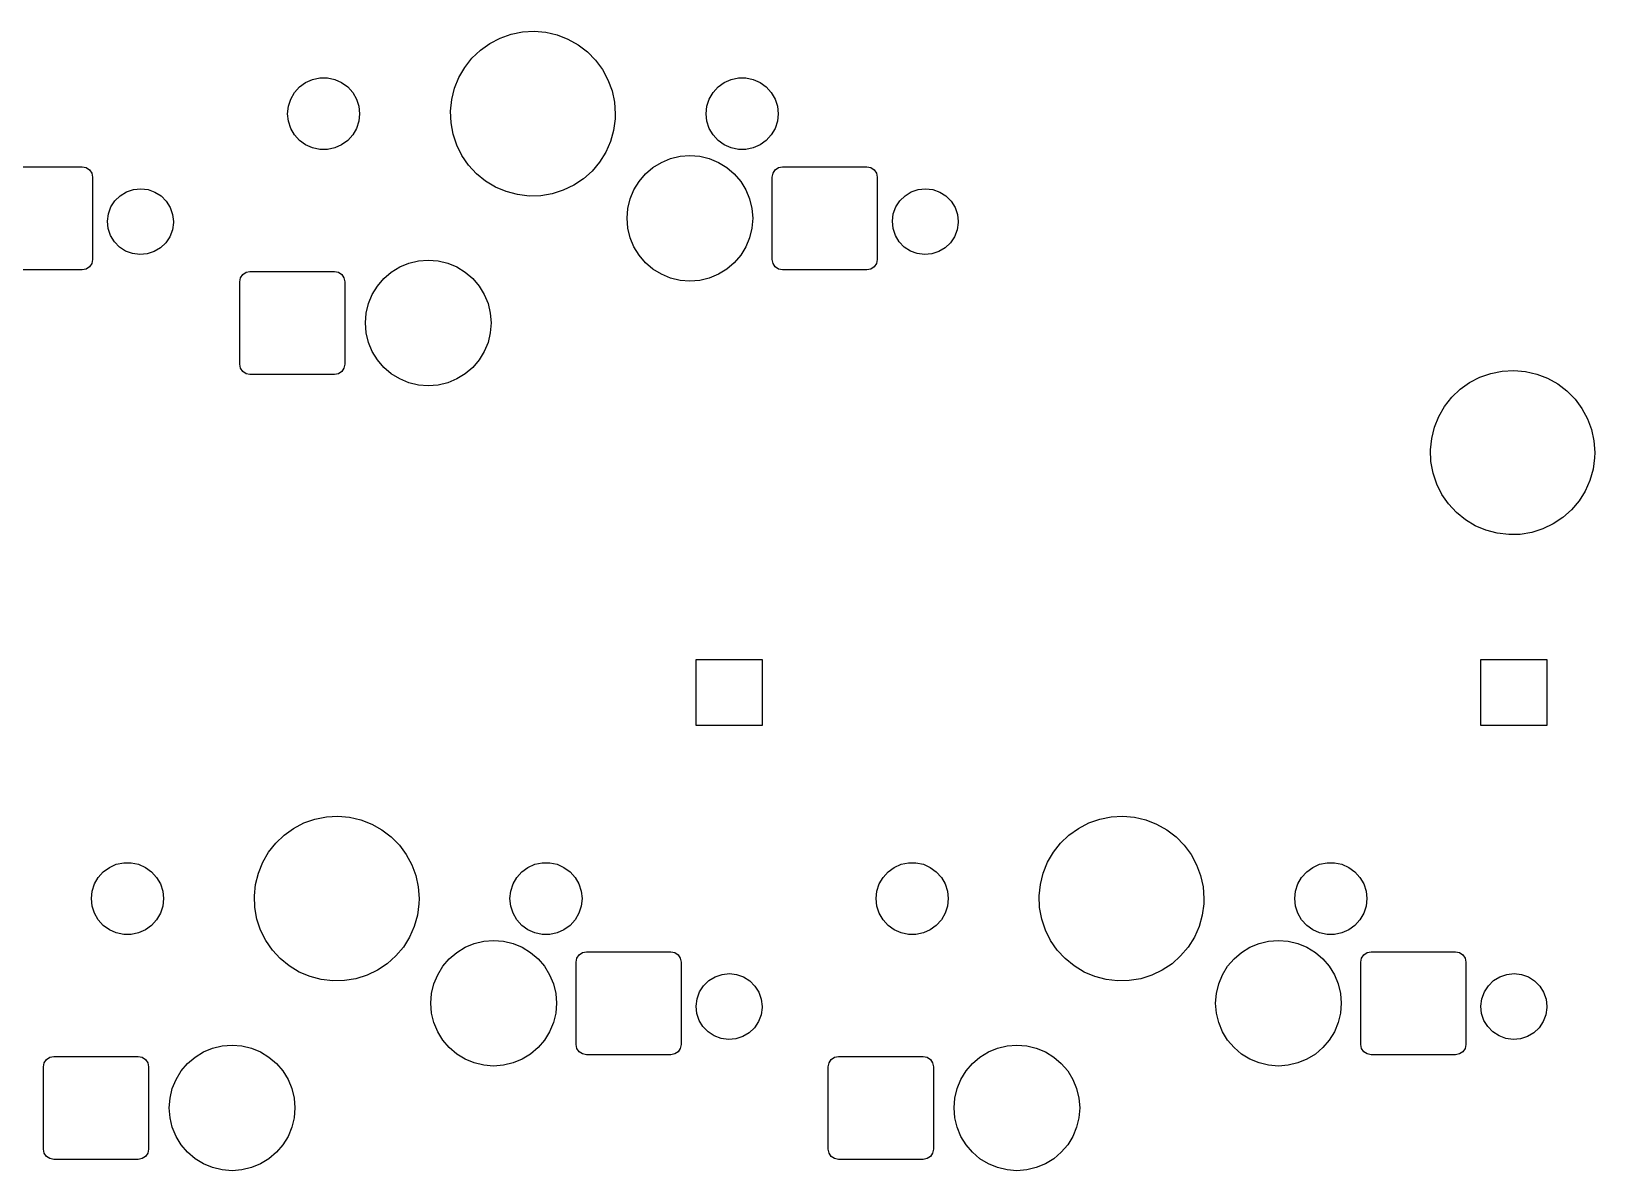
# Model space of a CAD drawing. Extents: x 64 to 386, y -179 to -50.
# Drawn here: x 303.22 to 341.17, y -143.6 to -115.95 of the extents above; entities that cross this region are included whole.
import ezdxf

# ---------------------------------------------------------------- set-up
doc = ezdxf.new("R2010")
doc.units = 0
doc.layers.add('BLACK', color=7, linetype='CONTINUOUS')

msp = doc.modelspace()

# ---------------------------------------------------------------- linework, layer by layer
at = {"layer": 'BLACK', "linetype": 'CONTINUOUS'}
for p, q in [((314.353, -116.245), (314.603, -116.114)), ((314.603, -116.114), (314.87, -116.021)), ((314.87, -116.021), (315.147, -115.966)), ((315.147, -115.966), (315.429, -115.95)), ((315.429, -115.95), (315.71, -115.975)), ((315.71, -115.975), (315.986, -116.038)), ((315.986, -116.038), (316.249, -116.14)), ((313.918, -116.604), (314.123, -116.409)), ((314.123, -116.409), (314.353, -116.245)), ((316.249, -116.14), (316.496, -116.278)), ((316.496, -116.278), (316.72, -116.45)), ((316.72, -116.45), (316.918, -116.651)), ((313.601, -117.07), (313.743, -116.826)), ((313.743, -116.826), (313.918, -116.604)), ((316.918, -116.651), (317.086, -116.878)), ((317.086, -116.878), (317.22, -117.127)), ((309.732, -117.3), (309.88, -117.192)), ((309.88, -117.192), (310.047, -117.118)), ((310.047, -117.118), (310.226, -117.08)), ((310.226, -117.08), (310.409, -117.08)), ((310.409, -117.08), (310.588, -117.118)), ((310.588, -117.118), (310.755, -117.192)), ((310.755, -117.192), (310.903, -117.3)), ((313.495, -117.332), (313.601, -117.07)), ((317.22, -117.127), (317.318, -117.392)), ((319.892, -117.3), (320.04, -117.192)), ((320.04, -117.192), (320.207, -117.118)), ((320.207, -117.118), (320.386, -117.08)), ((320.386, -117.08), (320.569, -117.08)), ((320.569, -117.08), (320.748, -117.118)), ((320.748, -117.118), (320.915, -117.192)), ((320.915, -117.192), (321.063, -117.3)), ((309.462, -117.768), (309.518, -117.594)), ((309.518, -117.594), (309.61, -117.436)), ((309.61, -117.436), (309.732, -117.3)), ((310.903, -117.3), (311.025, -117.436)), ((311.025, -117.436), (311.117, -117.594)), ((311.117, -117.594), (311.173, -117.768)), ((313.398, -117.887), (313.427, -117.606)), ((313.427, -117.606), (313.495, -117.332)), ((317.318, -117.392), (317.378, -117.668)), ((319.622, -117.768), (319.678, -117.594)), ((319.678, -117.594), (319.77, -117.436)), ((319.77, -117.436), (319.892, -117.3)), ((321.063, -117.3), (321.185, -117.436)), ((321.185, -117.436), (321.277, -117.594)), ((321.277, -117.594), (321.333, -117.768)), ((309.442, -117.95), (309.462, -117.768)), ((309.462, -118.132), (309.442, -117.95)), ((311.173, -117.768), (311.192, -117.95)), ((311.192, -117.95), (311.173, -118.132)), ((313.41, -118.169), (313.398, -117.887)), ((317.378, -117.668), (317.397, -117.95)), ((317.397, -117.95), (317.394, -118.076)), ((319.602, -117.95), (319.622, -117.768)), ((319.622, -118.132), (319.602, -117.95)), ((321.333, -117.768), (321.352, -117.95)), ((321.352, -117.95), (321.333, -118.132)), ((309.518, -118.306), (309.462, -118.132)), ((309.61, -118.464), (309.518, -118.306)), ((311.117, -118.306), (311.025, -118.464)), ((311.173, -118.132), (311.117, -118.306)), ((313.46, -118.447), (313.41, -118.169)), ((317.356, -118.356), (317.279, -118.627)), ((317.394, -118.076), (317.356, -118.356)), ((319.678, -118.306), (319.622, -118.132)), ((319.77, -118.464), (319.678, -118.306)), ((321.277, -118.306), (321.185, -118.464)), ((321.333, -118.132), (321.277, -118.306)), ((309.732, -118.6), (309.61, -118.464)), ((309.88, -118.708), (309.732, -118.6)), ((310.047, -118.782), (309.88, -118.708)), ((310.226, -118.82), (310.047, -118.782)), ((310.588, -118.782), (310.409, -118.82)), ((310.755, -118.708), (310.588, -118.782)), ((310.903, -118.6), (310.755, -118.708)), ((311.025, -118.464), (310.903, -118.6)), ((313.55, -118.715), (313.46, -118.447)), ((313.676, -118.968), (313.55, -118.715)), ((317.279, -118.627), (317.165, -118.886)), ((319.892, -118.6), (319.77, -118.464)), ((320.04, -118.708), (319.892, -118.6)), ((320.207, -118.782), (320.04, -118.708)), ((320.386, -118.82), (320.207, -118.782)), ((320.748, -118.782), (320.569, -118.82)), ((320.915, -118.708), (320.748, -118.782)), ((321.063, -118.6), (320.915, -118.708)), ((321.185, -118.464), (321.063, -118.6)), ((310.409, -118.82), (310.226, -118.82)), ((313.837, -119.2), (313.676, -118.968)), ((317.016, -119.126), (316.834, -119.342)), ((317.165, -118.886), (317.016, -119.126)), ((318.311, -119.256), (318.515, -119.131)), ((318.515, -119.131), (318.736, -119.04)), ((318.736, -119.04), (318.969, -118.984)), ((318.969, -118.984), (319.207, -118.965)), ((319.207, -118.965), (319.446, -118.984)), ((319.446, -118.984), (319.679, -119.04)), ((319.679, -119.04), (319.9, -119.131)), ((319.9, -119.131), (320.104, -119.256)), ((320.569, -118.82), (320.386, -118.82)), ((302.407, -119.24), (304.457, -119.24)), ((304.457, -119.24), (304.553, -119.259)), ((304.553, -119.259), (304.634, -119.313)), ((304.634, -119.313), (304.688, -119.394)), ((304.688, -119.394), (304.707, -119.49)), ((304.707, -119.49), (304.707, -121.49)), ((314.028, -119.408), (313.837, -119.2)), ((314.247, -119.586), (314.028, -119.408)), ((316.623, -119.53), (316.388, -119.687)), ((316.834, -119.342), (316.623, -119.53)), ((317.974, -119.594), (318.129, -119.412)), ((318.129, -119.412), (318.311, -119.256)), ((320.104, -119.256), (320.286, -119.412)), ((320.286, -119.412), (320.441, -119.594)), ((321.207, -119.49), (321.227, -119.394)), ((321.207, -121.49), (321.207, -119.49)), ((321.227, -119.394), (321.281, -119.313)), ((321.281, -119.313), (321.362, -119.259)), ((321.362, -119.259), (321.457, -119.24)), ((321.457, -119.24), (323.507, -119.24)), ((323.507, -119.24), (323.603, -119.259)), ((323.603, -119.259), (323.684, -119.313)), ((323.684, -119.313), (323.738, -119.394)), ((323.738, -119.394), (323.757, -119.49)), ((323.757, -119.49), (323.757, -121.49)), ((305.38, -119.94), (305.532, -119.846)), ((305.532, -119.846), (305.701, -119.789)), ((305.701, -119.789), (305.878, -119.77)), ((305.878, -119.77), (306.055, -119.791)), ((306.055, -119.791), (306.223, -119.851)), ((306.223, -119.851), (306.374, -119.947)), ((314.49, -119.732), (314.247, -119.586)), ((314.75, -119.842), (314.49, -119.732)), ((315.023, -119.915), (314.75, -119.842)), ((315.303, -119.948), (315.023, -119.915)), ((315.864, -119.895), (315.586, -119.941)), ((316.134, -119.81), (315.864, -119.895)), ((316.388, -119.687), (316.134, -119.81)), ((317.757, -120.019), (317.849, -119.798)), ((317.849, -119.798), (317.974, -119.594)), ((320.441, -119.594), (320.566, -119.798)), ((320.566, -119.798), (320.658, -120.019)), ((324.43, -119.94), (324.582, -119.846)), ((324.582, -119.846), (324.751, -119.789)), ((324.751, -119.789), (324.928, -119.77)), ((324.928, -119.77), (325.105, -119.791)), ((325.105, -119.791), (325.273, -119.851)), ((325.273, -119.851), (325.424, -119.947)), ((305.095, -120.382), (305.156, -120.214)), ((305.156, -120.214), (305.253, -120.064)), ((305.253, -120.064), (305.38, -119.94)), ((306.374, -119.947), (306.499, -120.073)), ((306.499, -120.073), (306.594, -120.224)), ((306.594, -120.224), (306.653, -120.393)), ((315.586, -119.941), (315.303, -119.948)), ((317.683, -120.49), (317.701, -120.251)), ((317.701, -120.251), (317.757, -120.019)), ((320.658, -120.019), (320.714, -120.251)), ((320.714, -120.251), (320.732, -120.49)), ((324.145, -120.382), (324.206, -120.214)), ((324.206, -120.214), (324.303, -120.064)), ((324.303, -120.064), (324.43, -119.94)), ((325.424, -119.947), (325.549, -120.073)), ((325.549, -120.073), (325.644, -120.224)), ((325.644, -120.224), (325.703, -120.393)), ((305.073, -120.559), (305.095, -120.382)), ((305.09, -120.736), (305.073, -120.559)), ((306.672, -120.592), (306.647, -120.769)), ((306.653, -120.393), (306.673, -120.57)), ((306.673, -120.57), (306.672, -120.592)), ((317.701, -120.729), (317.683, -120.49)), ((320.732, -120.49), (320.714, -120.729)), ((324.123, -120.559), (324.145, -120.382)), ((324.14, -120.736), (324.123, -120.559)), ((325.722, -120.592), (325.697, -120.769)), ((325.703, -120.393), (325.722, -120.57)), ((325.722, -120.57), (325.722, -120.592)), ((305.146, -120.906), (305.09, -120.736)), ((305.239, -121.058), (305.146, -120.906)), ((305.363, -121.186), (305.239, -121.058)), ((306.584, -120.936), (306.485, -121.084)), ((306.647, -120.769), (306.584, -120.936)), ((317.757, -120.961), (317.701, -120.729)), ((317.849, -121.182), (317.757, -120.961)), ((320.658, -120.961), (320.566, -121.182)), ((320.714, -120.729), (320.658, -120.961)), ((324.196, -120.906), (324.14, -120.736)), ((324.289, -121.058), (324.196, -120.906)), ((324.413, -121.186), (324.289, -121.058)), ((325.634, -120.936), (325.535, -121.084)), ((325.697, -120.769), (325.634, -120.936)), ((305.512, -121.284), (305.363, -121.186)), ((305.679, -121.346), (305.512, -121.284)), ((305.856, -121.37), (305.679, -121.346)), ((306.033, -121.354), (305.856, -121.37)), ((306.203, -121.299), (306.033, -121.354)), ((306.356, -121.207), (306.203, -121.299)), ((306.485, -121.084), (306.356, -121.207)), ((317.974, -121.386), (317.849, -121.182)), ((318.129, -121.568), (317.974, -121.386)), ((320.441, -121.386), (320.286, -121.568)), ((320.566, -121.182), (320.441, -121.386)), ((324.562, -121.284), (324.413, -121.186)), ((324.729, -121.346), (324.562, -121.284)), ((324.906, -121.37), (324.729, -121.346)), ((325.083, -121.354), (324.906, -121.37)), ((325.253, -121.299), (325.083, -121.354)), ((325.406, -121.207), (325.253, -121.299)), ((325.535, -121.084), (325.406, -121.207)), ((304.457, -121.74), (302.407, -121.74)), ((304.553, -121.721), (304.457, -121.74)), ((304.634, -121.667), (304.553, -121.721)), ((304.688, -121.586), (304.634, -121.667)), ((304.707, -121.49), (304.688, -121.586)), ((308.354, -121.853), (308.435, -121.799)), ((308.435, -121.799), (308.53, -121.78)), ((308.53, -121.78), (310.58, -121.78)), ((310.58, -121.78), (310.676, -121.799)), ((310.676, -121.799), (310.757, -121.853)), ((311.779, -121.952), (311.961, -121.796)), ((311.961, -121.796), (312.165, -121.671)), ((312.165, -121.671), (312.386, -121.58)), ((312.386, -121.58), (312.619, -121.524)), ((312.619, -121.524), (312.857, -121.505)), ((312.857, -121.505), (313.096, -121.524)), ((313.096, -121.524), (313.329, -121.58)), ((313.329, -121.58), (313.55, -121.671)), ((313.55, -121.671), (313.754, -121.796)), ((313.754, -121.796), (313.936, -121.952)), ((318.311, -121.724), (318.129, -121.568)), ((318.515, -121.849), (318.311, -121.724)), ((320.104, -121.724), (319.9, -121.849)), ((320.286, -121.568), (320.104, -121.724)), ((321.227, -121.586), (321.207, -121.49)), ((321.281, -121.667), (321.227, -121.586)), ((321.362, -121.721), (321.281, -121.667)), ((321.457, -121.74), (321.362, -121.721)), ((323.507, -121.74), (321.457, -121.74)), ((323.603, -121.721), (323.507, -121.74)), ((323.684, -121.667), (323.603, -121.721)), ((323.738, -121.586), (323.684, -121.667)), ((323.757, -121.49), (323.738, -121.586)), ((308.28, -122.03), (308.3, -121.934)), ((308.28, -124.03), (308.28, -122.03)), ((308.3, -121.934), (308.354, -121.853)), ((310.757, -121.853), (310.811, -121.934)), ((310.811, -121.934), (310.83, -122.03)), ((310.83, -122.03), (310.83, -124.03)), ((311.499, -122.338), (311.624, -122.134)), ((311.624, -122.134), (311.779, -121.952)), ((313.936, -121.952), (314.091, -122.134)), ((314.091, -122.134), (314.216, -122.338)), ((318.736, -121.94), (318.515, -121.849)), ((318.969, -121.996), (318.736, -121.94)), ((319.207, -122.015), (318.969, -121.996)), ((319.446, -121.996), (319.207, -122.015)), ((319.679, -121.94), (319.446, -121.996)), ((319.9, -121.849), (319.679, -121.94)), ((311.351, -122.791), (311.407, -122.559)), ((311.407, -122.559), (311.499, -122.338)), ((314.216, -122.338), (314.308, -122.559)), ((314.308, -122.559), (314.364, -122.791)), ((311.332, -123.03), (311.351, -122.791)), ((314.364, -122.791), (314.382, -123.03)), ((311.351, -123.269), (311.332, -123.03)), ((311.407, -123.501), (311.351, -123.269)), ((314.364, -123.269), (314.308, -123.501)), ((314.382, -123.03), (314.364, -123.269)), ((311.499, -123.722), (311.407, -123.501)), ((314.308, -123.501), (314.216, -123.722)), ((308.3, -124.126), (308.28, -124.03)), ((310.83, -124.03), (310.811, -124.126)), ((311.624, -123.926), (311.499, -123.722)), ((311.779, -124.108), (311.624, -123.926)), ((314.091, -123.926), (313.936, -124.108)), ((314.216, -123.722), (314.091, -123.926)), ((308.354, -124.207), (308.3, -124.126)), ((308.435, -124.261), (308.354, -124.207)), ((308.53, -124.28), (308.435, -124.261)), ((310.58, -124.28), (308.53, -124.28)), ((310.676, -124.261), (310.58, -124.28)), ((310.757, -124.207), (310.676, -124.261)), ((310.811, -124.126), (310.757, -124.207)), ((311.961, -124.264), (311.779, -124.108)), ((312.165, -124.389), (311.961, -124.264)), ((312.386, -124.48), (312.165, -124.389)), ((313.55, -124.389), (313.329, -124.48)), ((313.754, -124.264), (313.55, -124.389)), ((313.936, -124.108), (313.754, -124.264)), ((337.907, -124.639), (338.136, -124.475)), ((338.136, -124.475), (338.386, -124.345)), ((338.386, -124.345), (338.652, -124.252)), ((338.652, -124.252), (338.928, -124.197)), ((338.928, -124.197), (339.21, -124.181)), ((339.21, -124.181), (339.49, -124.206)), ((339.49, -124.206), (339.765, -124.269)), ((339.765, -124.269), (340.027, -124.371)), ((340.027, -124.371), (340.273, -124.508)), ((312.619, -124.536), (312.386, -124.48)), ((312.857, -124.555), (312.619, -124.536)), ((313.096, -124.536), (312.857, -124.555)), ((313.329, -124.48), (313.096, -124.536)), ((337.529, -125.054), (337.703, -124.833)), ((337.703, -124.833), (337.907, -124.639)), ((340.273, -124.508), (340.497, -124.679)), ((340.497, -124.679), (340.694, -124.88)), ((337.388, -125.298), (337.529, -125.054)), ((340.694, -124.88), (340.862, -125.107)), ((340.862, -125.107), (340.995, -125.354)), ((337.214, -125.832), (337.282, -125.559)), ((337.282, -125.559), (337.388, -125.298)), ((340.995, -125.354), (341.093, -125.619)), ((337.185, -126.112), (337.214, -125.832)), ((341.093, -125.619), (341.152, -125.894)), ((341.152, -125.894), (341.172, -126.175)), ((337.196, -126.394), (337.185, -126.112)), ((341.168, -126.3), (341.131, -126.579)), ((341.172, -126.175), (341.168, -126.3)), ((337.247, -126.671), (337.196, -126.394)), ((337.336, -126.938), (337.247, -126.671)), ((341.131, -126.579), (341.054, -126.85)), ((337.462, -127.19), (337.336, -126.938)), ((340.94, -127.108), (340.791, -127.347)), ((341.054, -126.85), (340.94, -127.108)), ((337.622, -127.422), (337.462, -127.19)), ((337.813, -127.628), (337.622, -127.422)), ((340.791, -127.347), (340.61, -127.563)), ((338.032, -127.806), (337.813, -127.628)), ((338.273, -127.952), (338.032, -127.806)), ((340.4, -127.75), (340.166, -127.907)), ((340.61, -127.563), (340.4, -127.75)), ((338.532, -128.061), (338.273, -127.952)), ((338.805, -128.134), (338.532, -128.061)), ((339.084, -128.167), (338.805, -128.134)), ((339.366, -128.16), (339.084, -128.167)), ((339.644, -128.114), (339.366, -128.16)), ((339.912, -128.029), (339.644, -128.114)), ((340.166, -127.907), (339.912, -128.029)), ((319.36, -132.8), (319.36, -131.2)), ((319.36, -131.2), (320.96, -131.2)), ((320.96, -131.2), (320.96, -132.8)), ((338.41, -132.8), (338.41, -131.2)), ((338.41, -131.2), (340.01, -131.2)), ((340.01, -131.2), (340.01, -132.8)), ((320.96, -132.8), (319.36, -132.8)), ((340.01, -132.8), (338.41, -132.8)), ((309.841, -135.164), (310.107, -135.071)), ((310.107, -135.071), (310.384, -135.016)), ((310.384, -135.016), (310.666, -135)), ((310.666, -135), (310.948, -135.025)), ((310.948, -135.025), (311.223, -135.088)), ((311.223, -135.088), (311.487, -135.19)), ((328.891, -135.164), (329.157, -135.071)), ((329.157, -135.071), (329.434, -135.016)), ((329.434, -135.016), (329.716, -135)), ((329.716, -135), (329.998, -135.025)), ((329.998, -135.025), (330.273, -135.088)), ((330.273, -135.088), (330.537, -135.19)), ((309.156, -135.654), (309.36, -135.459)), ((309.36, -135.459), (309.59, -135.295)), ((309.59, -135.295), (309.841, -135.164)), ((311.487, -135.19), (311.733, -135.328)), ((311.733, -135.328), (311.958, -135.5)), ((328.206, -135.654), (328.41, -135.459)), ((328.41, -135.459), (328.64, -135.295)), ((328.64, -135.295), (328.891, -135.164)), ((330.537, -135.19), (330.783, -135.328)), ((330.783, -135.328), (331.008, -135.5)), ((308.981, -135.876), (309.156, -135.654)), ((311.958, -135.5), (312.156, -135.701)), ((312.156, -135.701), (312.324, -135.928)), ((328.031, -135.876), (328.206, -135.654)), ((331.008, -135.5), (331.206, -135.701)), ((331.206, -135.701), (331.374, -135.928)), ((304.97, -136.35), (305.118, -136.242)), ((305.118, -136.242), (305.285, -136.168)), ((305.285, -136.168), (305.464, -136.13)), ((305.464, -136.13), (305.646, -136.13)), ((305.646, -136.13), (305.825, -136.168)), ((305.825, -136.168), (305.993, -136.242)), ((305.993, -136.242), (306.14, -136.35)), ((308.733, -136.382), (308.839, -136.12)), ((308.839, -136.12), (308.981, -135.876)), ((312.324, -135.928), (312.458, -136.177)), ((312.458, -136.177), (312.556, -136.442)), ((315.13, -136.35), (315.277, -136.242)), ((315.277, -136.242), (315.445, -136.168)), ((315.445, -136.168), (315.624, -136.13)), ((315.624, -136.13), (315.806, -136.13)), ((315.806, -136.13), (315.985, -136.168)), ((315.985, -136.168), (316.152, -136.242)), ((316.152, -136.242), (316.3, -136.35)), ((324.02, -136.35), (324.167, -136.242)), ((324.167, -136.242), (324.335, -136.168)), ((324.335, -136.168), (324.514, -136.13)), ((324.514, -136.13), (324.696, -136.13)), ((324.696, -136.13), (324.875, -136.168)), ((324.875, -136.168), (325.042, -136.242)), ((325.042, -136.242), (325.19, -136.35)), ((327.783, -136.382), (327.889, -136.12)), ((327.889, -136.12), (328.031, -135.876)), ((331.374, -135.928), (331.508, -136.177)), ((331.508, -136.177), (331.606, -136.442)), ((334.18, -136.35), (334.327, -136.242)), ((334.327, -136.242), (334.495, -136.168)), ((334.495, -136.168), (334.674, -136.13)), ((334.674, -136.13), (334.856, -136.13)), ((334.856, -136.13), (335.035, -136.168)), ((335.035, -136.168), (335.202, -136.242)), ((335.202, -136.242), (335.35, -136.35)), ((304.756, -136.644), (304.847, -136.486)), ((304.847, -136.486), (304.97, -136.35)), ((306.14, -136.35), (306.263, -136.486)), ((306.263, -136.486), (306.354, -136.644)), ((308.665, -136.656), (308.733, -136.382)), ((312.556, -136.442), (312.615, -136.718)), ((314.916, -136.644), (315.007, -136.486)), ((315.007, -136.486), (315.13, -136.35)), ((316.3, -136.35), (316.423, -136.486)), ((316.423, -136.486), (316.514, -136.644)), ((323.806, -136.644), (323.897, -136.486)), ((323.897, -136.486), (324.02, -136.35)), ((325.19, -136.35), (325.313, -136.486)), ((325.313, -136.486), (325.404, -136.644)), ((327.715, -136.656), (327.783, -136.382)), ((331.606, -136.442), (331.665, -136.718)), ((333.966, -136.644), (334.057, -136.486)), ((334.057, -136.486), (334.18, -136.35)), ((335.35, -136.35), (335.473, -136.486)), ((335.473, -136.486), (335.564, -136.644)), ((304.68, -137), (304.699, -136.818)), ((304.699, -137.182), (304.68, -137)), ((304.699, -136.818), (304.756, -136.644)), ((306.354, -136.644), (306.411, -136.818)), ((306.411, -136.818), (306.43, -137)), ((306.43, -137), (306.411, -137.182)), ((308.636, -136.937), (308.665, -136.656)), ((308.647, -137.219), (308.636, -136.937)), ((312.615, -136.718), (312.635, -137)), ((312.635, -137), (312.631, -137.126)), ((314.84, -137), (314.859, -136.818)), ((314.859, -137.182), (314.84, -137)), ((314.859, -136.818), (314.916, -136.644)), ((316.514, -136.644), (316.571, -136.818)), ((316.571, -136.818), (316.59, -137)), ((316.59, -137), (316.571, -137.182)), ((323.73, -137), (323.749, -136.818)), ((323.749, -137.182), (323.73, -137)), ((323.749, -136.818), (323.806, -136.644)), ((325.404, -136.644), (325.461, -136.818)), ((325.461, -136.818), (325.48, -137)), ((325.48, -137), (325.461, -137.182)), ((327.686, -136.937), (327.715, -136.656)), ((327.697, -137.219), (327.686, -136.937)), ((331.665, -136.718), (331.685, -137)), ((331.685, -137), (331.681, -137.126)), ((333.89, -137), (333.909, -136.818)), ((333.909, -137.182), (333.89, -137)), ((333.909, -136.818), (333.966, -136.644)), ((335.564, -136.644), (335.621, -136.818)), ((335.621, -136.818), (335.64, -137)), ((335.64, -137), (335.621, -137.182)), ((304.756, -137.356), (304.699, -137.182)), ((304.847, -137.514), (304.756, -137.356)), ((306.354, -137.356), (306.263, -137.514)), ((306.411, -137.182), (306.354, -137.356)), ((308.698, -137.497), (308.647, -137.219)), ((312.631, -137.126), (312.593, -137.406)), ((314.916, -137.356), (314.859, -137.182)), ((315.007, -137.514), (314.916, -137.356)), ((316.514, -137.356), (316.423, -137.514)), ((316.571, -137.182), (316.514, -137.356)), ((323.806, -137.356), (323.749, -137.182)), ((323.897, -137.514), (323.806, -137.356)), ((325.404, -137.356), (325.313, -137.514)), ((325.461, -137.182), (325.404, -137.356)), ((327.748, -137.497), (327.697, -137.219)), ((331.681, -137.126), (331.643, -137.406)), ((333.966, -137.356), (333.909, -137.182)), ((334.057, -137.514), (333.966, -137.356)), ((335.564, -137.356), (335.473, -137.514)), ((335.621, -137.182), (335.564, -137.356)), ((304.97, -137.65), (304.847, -137.514)), ((305.118, -137.758), (304.97, -137.65)), ((305.285, -137.832), (305.118, -137.758)), ((305.993, -137.758), (305.825, -137.832)), ((306.14, -137.65), (305.993, -137.758)), ((306.263, -137.514), (306.14, -137.65)), ((308.787, -137.765), (308.698, -137.497)), ((312.517, -137.677), (312.403, -137.936)), ((312.593, -137.406), (312.517, -137.677)), ((315.13, -137.65), (315.007, -137.514)), ((315.277, -137.758), (315.13, -137.65)), ((315.445, -137.832), (315.277, -137.758)), ((316.152, -137.758), (315.985, -137.832)), ((316.3, -137.65), (316.152, -137.758)), ((316.423, -137.514), (316.3, -137.65)), ((324.02, -137.65), (323.897, -137.514)), ((324.167, -137.758), (324.02, -137.65)), ((324.335, -137.832), (324.167, -137.758)), ((325.042, -137.758), (324.875, -137.832)), ((325.19, -137.65), (325.042, -137.758)), ((325.313, -137.514), (325.19, -137.65)), ((327.837, -137.765), (327.748, -137.497)), ((331.567, -137.677), (331.453, -137.936)), ((331.643, -137.406), (331.567, -137.677)), ((334.18, -137.65), (334.057, -137.514)), ((334.327, -137.758), (334.18, -137.65)), ((334.495, -137.832), (334.327, -137.758)), ((335.202, -137.758), (335.035, -137.832)), ((335.35, -137.65), (335.202, -137.758)), ((335.473, -137.514), (335.35, -137.65)), ((305.464, -137.87), (305.285, -137.832)), ((305.646, -137.87), (305.464, -137.87)), ((305.825, -137.832), (305.646, -137.87)), ((308.914, -138.018), (308.787, -137.765)), ((309.074, -138.25), (308.914, -138.018)), ((312.403, -137.936), (312.253, -138.176)), ((313.753, -138.181), (313.974, -138.09)), ((313.974, -138.09), (314.206, -138.034)), ((314.206, -138.034), (314.445, -138.015)), ((314.445, -138.015), (314.684, -138.034)), ((314.684, -138.034), (314.916, -138.09)), ((314.916, -138.09), (315.137, -138.181)), ((315.624, -137.87), (315.445, -137.832)), ((315.806, -137.87), (315.624, -137.87)), ((315.985, -137.832), (315.806, -137.87)), ((324.514, -137.87), (324.335, -137.832)), ((324.696, -137.87), (324.514, -137.87)), ((324.875, -137.832), (324.696, -137.87)), ((327.964, -138.018), (327.837, -137.765)), ((328.124, -138.25), (327.964, -138.018)), ((331.453, -137.936), (331.303, -138.176)), ((332.803, -138.181), (333.024, -138.09)), ((333.024, -138.09), (333.256, -138.034)), ((333.256, -138.034), (333.495, -138.015)), ((333.495, -138.015), (333.734, -138.034)), ((333.734, -138.034), (333.966, -138.09)), ((333.966, -138.09), (334.187, -138.181)), ((334.674, -137.87), (334.495, -137.832)), ((334.856, -137.87), (334.674, -137.87)), ((335.035, -137.832), (334.856, -137.87)), ((309.266, -138.458), (309.074, -138.25)), ((309.485, -138.636), (309.266, -138.458)), ((312.071, -138.392), (311.861, -138.58)), ((312.253, -138.176), (312.071, -138.392)), ((313.211, -138.644), (313.367, -138.462)), ((313.367, -138.462), (313.549, -138.306)), ((313.549, -138.306), (313.753, -138.181)), ((315.137, -138.181), (315.341, -138.306)), ((315.341, -138.306), (315.523, -138.462)), ((315.523, -138.462), (315.679, -138.644)), ((316.445, -138.54), (316.464, -138.444)), ((316.464, -138.444), (316.518, -138.363)), ((316.518, -138.363), (316.599, -138.309)), ((316.599, -138.309), (316.695, -138.29)), ((316.695, -138.29), (318.745, -138.29)), ((318.745, -138.29), (318.841, -138.309)), ((318.841, -138.309), (318.922, -138.363)), ((318.922, -138.363), (318.976, -138.444)), ((318.976, -138.444), (318.995, -138.54)), ((328.316, -138.458), (328.124, -138.25)), ((328.535, -138.636), (328.316, -138.458)), ((331.121, -138.392), (330.911, -138.58)), ((331.303, -138.176), (331.121, -138.392)), ((332.261, -138.644), (332.417, -138.462)), ((332.417, -138.462), (332.599, -138.306)), ((332.599, -138.306), (332.803, -138.181)), ((334.187, -138.181), (334.391, -138.306)), ((334.391, -138.306), (334.573, -138.462)), ((334.573, -138.462), (334.729, -138.644)), ((335.495, -138.54), (335.514, -138.444)), ((335.514, -138.444), (335.568, -138.363)), ((335.568, -138.363), (335.649, -138.309)), ((335.649, -138.309), (335.745, -138.29)), ((335.745, -138.29), (337.795, -138.29)), ((337.795, -138.29), (337.891, -138.309)), ((337.891, -138.309), (337.972, -138.363)), ((337.972, -138.363), (338.026, -138.444)), ((338.026, -138.444), (338.045, -138.54)), ((309.727, -138.782), (309.485, -138.636)), ((309.987, -138.892), (309.727, -138.782)), ((310.26, -138.965), (309.987, -138.892)), ((311.371, -138.86), (311.102, -138.945)), ((311.626, -138.737), (311.371, -138.86)), ((311.861, -138.58), (311.626, -138.737)), ((312.995, -139.069), (313.086, -138.848)), ((313.086, -138.848), (313.211, -138.644)), ((315.679, -138.644), (315.804, -138.848)), ((315.804, -138.848), (315.895, -139.069)), ((316.445, -140.54), (316.445, -138.54)), ((318.995, -138.54), (318.995, -140.54)), ((319.667, -138.99), (319.819, -138.896)), ((319.819, -138.896), (319.988, -138.839)), ((319.988, -138.839), (320.166, -138.82)), ((320.166, -138.82), (320.343, -138.841)), ((320.343, -138.841), (320.511, -138.901)), ((328.777, -138.782), (328.535, -138.636)), ((329.037, -138.892), (328.777, -138.782)), ((329.31, -138.965), (329.037, -138.892)), ((330.421, -138.86), (330.152, -138.945)), ((330.676, -138.737), (330.421, -138.86)), ((330.911, -138.58), (330.676, -138.737)), ((332.045, -139.069), (332.136, -138.848)), ((332.136, -138.848), (332.261, -138.644)), ((334.729, -138.644), (334.854, -138.848)), ((334.854, -138.848), (334.945, -139.069)), ((335.495, -140.54), (335.495, -138.54)), ((338.045, -138.54), (338.045, -140.54)), ((338.717, -138.99), (338.869, -138.896)), ((338.869, -138.896), (339.038, -138.839)), ((339.038, -138.839), (339.216, -138.82)), ((339.216, -138.82), (339.393, -138.841)), ((339.393, -138.841), (339.561, -138.901)), ((310.541, -138.998), (310.26, -138.965)), ((310.823, -138.991), (310.541, -138.998)), ((311.102, -138.945), (310.823, -138.991)), ((312.939, -139.301), (312.995, -139.069)), ((315.895, -139.069), (315.951, -139.301)), ((319.382, -139.432), (319.443, -139.264)), ((319.443, -139.264), (319.54, -139.114)), ((319.54, -139.114), (319.667, -138.99)), ((320.511, -138.901), (320.661, -138.997)), ((320.661, -138.997), (320.787, -139.123)), ((320.787, -139.123), (320.881, -139.274)), ((320.881, -139.274), (320.94, -139.443)), ((329.591, -138.998), (329.31, -138.965)), ((329.873, -138.991), (329.591, -138.998)), ((330.152, -138.945), (329.873, -138.991)), ((331.989, -139.301), (332.045, -139.069)), ((334.945, -139.069), (335.001, -139.301)), ((338.432, -139.432), (338.493, -139.264)), ((338.493, -139.264), (338.59, -139.114)), ((338.59, -139.114), (338.717, -138.99)), ((339.561, -138.901), (339.711, -138.997)), ((339.711, -138.997), (339.837, -139.123)), ((339.837, -139.123), (339.931, -139.274)), ((339.931, -139.274), (339.99, -139.443)), ((312.92, -139.54), (312.939, -139.301)), ((312.939, -139.779), (312.92, -139.54)), ((315.951, -139.301), (315.97, -139.54)), ((315.97, -139.54), (315.951, -139.779)), ((319.36, -139.609), (319.382, -139.432)), ((319.377, -139.786), (319.36, -139.609)), ((320.96, -139.642), (320.935, -139.819)), ((320.94, -139.443), (320.96, -139.62)), ((320.96, -139.62), (320.96, -139.642)), ((331.97, -139.54), (331.989, -139.301)), ((331.989, -139.779), (331.97, -139.54)), ((335.001, -139.301), (335.02, -139.54)), ((335.02, -139.54), (335.001, -139.779)), ((338.41, -139.609), (338.432, -139.432)), ((338.427, -139.786), (338.41, -139.609)), ((340.01, -139.642), (339.985, -139.819)), ((339.99, -139.443), (340.01, -139.62)), ((340.01, -139.62), (340.01, -139.642)), ((312.995, -140.011), (312.939, -139.779)), ((313.086, -140.232), (312.995, -140.011)), ((315.895, -140.011), (315.804, -140.232)), ((315.951, -139.779), (315.895, -140.011)), ((319.434, -139.956), (319.377, -139.786)), ((319.526, -140.108), (319.434, -139.956)), ((320.872, -139.986), (320.773, -140.134)), ((320.935, -139.819), (320.872, -139.986)), ((332.045, -140.011), (331.989, -139.779)), ((332.136, -140.232), (332.045, -140.011)), ((334.945, -140.011), (334.854, -140.232)), ((335.001, -139.779), (334.945, -140.011)), ((338.484, -139.956), (338.427, -139.786)), ((338.576, -140.108), (338.484, -139.956)), ((339.922, -139.986), (339.823, -140.134)), ((339.985, -139.819), (339.922, -139.986)), ((313.211, -140.436), (313.086, -140.232)), ((315.804, -140.232), (315.679, -140.436)), ((319.65, -140.236), (319.526, -140.108)), ((319.799, -140.334), (319.65, -140.236)), ((319.966, -140.396), (319.799, -140.334)), ((320.143, -140.42), (319.966, -140.396)), ((320.321, -140.404), (320.143, -140.42)), ((320.49, -140.349), (320.321, -140.404)), ((320.644, -140.257), (320.49, -140.349)), ((320.773, -140.134), (320.644, -140.257)), ((332.261, -140.436), (332.136, -140.232)), ((334.854, -140.232), (334.729, -140.436)), ((338.7, -140.236), (338.576, -140.108)), ((338.849, -140.334), (338.7, -140.236)), ((339.016, -140.396), (338.849, -140.334)), ((339.193, -140.42), (339.016, -140.396)), ((339.371, -140.404), (339.193, -140.42)), ((339.54, -140.349), (339.371, -140.404)), ((339.694, -140.257), (339.54, -140.349)), ((339.823, -140.134), (339.694, -140.257)), ((307.199, -140.846), (307.403, -140.721)), ((307.403, -140.721), (307.624, -140.63)), ((307.624, -140.63), (307.856, -140.574)), ((307.856, -140.574), (308.095, -140.555)), ((308.095, -140.555), (308.334, -140.574)), ((308.334, -140.574), (308.566, -140.63)), ((308.566, -140.63), (308.787, -140.721)), ((308.787, -140.721), (308.991, -140.846)), ((313.367, -140.618), (313.211, -140.436)), ((313.549, -140.774), (313.367, -140.618)), ((313.753, -140.899), (313.549, -140.774)), ((315.341, -140.774), (315.137, -140.899)), ((315.523, -140.618), (315.341, -140.774)), ((315.679, -140.436), (315.523, -140.618)), ((316.464, -140.636), (316.445, -140.54)), ((316.518, -140.717), (316.464, -140.636)), ((316.599, -140.771), (316.518, -140.717)), ((316.695, -140.79), (316.599, -140.771)), ((318.745, -140.79), (316.695, -140.79)), ((318.841, -140.771), (318.745, -140.79)), ((318.922, -140.717), (318.841, -140.771)), ((318.976, -140.636), (318.922, -140.717)), ((318.995, -140.54), (318.976, -140.636)), ((326.249, -140.846), (326.453, -140.721)), ((326.453, -140.721), (326.674, -140.63)), ((326.674, -140.63), (326.906, -140.574)), ((326.906, -140.574), (327.145, -140.555)), ((327.145, -140.555), (327.384, -140.574)), ((327.384, -140.574), (327.616, -140.63)), ((327.616, -140.63), (327.837, -140.721)), ((327.837, -140.721), (328.041, -140.846)), ((332.417, -140.618), (332.261, -140.436)), ((332.599, -140.774), (332.417, -140.618)), ((332.803, -140.899), (332.599, -140.774)), ((334.391, -140.774), (334.187, -140.899)), ((334.573, -140.618), (334.391, -140.774)), ((334.729, -140.436), (334.573, -140.618)), ((335.514, -140.636), (335.495, -140.54)), ((335.568, -140.717), (335.514, -140.636)), ((335.649, -140.771), (335.568, -140.717)), ((335.745, -140.79), (335.649, -140.771)), ((337.795, -140.79), (335.745, -140.79)), ((337.891, -140.771), (337.795, -140.79)), ((337.972, -140.717), (337.891, -140.771)), ((338.026, -140.636), (337.972, -140.717)), ((338.045, -140.54), (338.026, -140.636)), ((303.518, -141.08), (303.537, -140.984)), ((303.518, -143.08), (303.518, -141.08)), ((303.537, -140.984), (303.591, -140.903)), ((303.591, -140.903), (303.672, -140.849)), ((303.672, -140.849), (303.768, -140.83)), ((303.768, -140.83), (305.818, -140.83)), ((305.818, -140.83), (305.914, -140.849)), ((305.914, -140.849), (305.995, -140.903)), ((305.995, -140.903), (306.049, -140.984)), ((306.049, -140.984), (306.068, -141.08)), ((306.068, -141.08), (306.068, -143.08)), ((306.861, -141.184), (307.017, -141.002)), ((307.017, -141.002), (307.199, -140.846)), ((308.991, -140.846), (309.173, -141.002)), ((309.173, -141.002), (309.329, -141.184)), ((313.974, -140.99), (313.753, -140.899)), ((314.206, -141.046), (313.974, -140.99)), ((314.445, -141.065), (314.206, -141.046)), ((314.684, -141.046), (314.445, -141.065)), ((314.916, -140.99), (314.684, -141.046)), ((315.137, -140.899), (314.916, -140.99)), ((322.568, -141.08), (322.587, -140.984)), ((322.568, -143.08), (322.568, -141.08)), ((322.587, -140.984), (322.641, -140.903)), ((322.641, -140.903), (322.722, -140.849)), ((322.722, -140.849), (322.818, -140.83)), ((322.818, -140.83), (324.868, -140.83)), ((324.868, -140.83), (324.964, -140.849)), ((324.964, -140.849), (325.045, -140.903)), ((325.045, -140.903), (325.099, -140.984)), ((325.099, -140.984), (325.118, -141.08)), ((325.118, -141.08), (325.118, -143.08)), ((325.911, -141.184), (326.067, -141.002)), ((326.067, -141.002), (326.249, -140.846)), ((328.041, -140.846), (328.223, -141.002)), ((328.223, -141.002), (328.379, -141.184)), ((333.024, -140.99), (332.803, -140.899)), ((333.256, -141.046), (333.024, -140.99)), ((333.495, -141.065), (333.256, -141.046)), ((333.734, -141.046), (333.495, -141.065)), ((333.966, -140.99), (333.734, -141.046)), ((334.187, -140.899), (333.966, -140.99)), ((306.645, -141.609), (306.736, -141.388)), ((306.736, -141.388), (306.861, -141.184)), ((309.329, -141.184), (309.454, -141.388)), ((309.454, -141.388), (309.545, -141.609)), ((325.695, -141.609), (325.786, -141.388)), ((325.786, -141.388), (325.911, -141.184)), ((328.379, -141.184), (328.504, -141.388)), ((328.504, -141.388), (328.595, -141.609)), ((306.57, -142.08), (306.589, -141.841)), ((306.589, -141.841), (306.645, -141.609)), ((309.545, -141.609), (309.601, -141.841)), ((309.601, -141.841), (309.62, -142.08)), ((325.62, -142.08), (325.639, -141.841)), ((325.639, -141.841), (325.695, -141.609)), ((328.595, -141.609), (328.651, -141.841)), ((328.651, -141.841), (328.67, -142.08)), ((306.589, -142.319), (306.57, -142.08)), ((309.62, -142.08), (309.601, -142.319)), ((325.639, -142.319), (325.62, -142.08)), ((328.67, -142.08), (328.651, -142.319)), ((306.645, -142.551), (306.589, -142.319)), ((306.736, -142.772), (306.645, -142.551)), ((309.545, -142.551), (309.454, -142.772)), ((309.601, -142.319), (309.545, -142.551)), ((325.695, -142.551), (325.639, -142.319)), ((325.786, -142.772), (325.695, -142.551)), ((328.595, -142.551), (328.504, -142.772)), ((328.651, -142.319), (328.595, -142.551)), ((306.861, -142.976), (306.736, -142.772)), ((307.017, -143.158), (306.861, -142.976)), ((309.329, -142.976), (309.173, -143.158)), ((309.454, -142.772), (309.329, -142.976)), ((325.911, -142.976), (325.786, -142.772)), ((326.067, -143.158), (325.911, -142.976)), ((328.379, -142.976), (328.223, -143.158)), ((328.504, -142.772), (328.379, -142.976)), ((303.537, -143.176), (303.518, -143.08)), ((303.591, -143.257), (303.537, -143.176)), ((303.672, -143.311), (303.591, -143.257)), ((303.768, -143.33), (303.672, -143.311)), ((305.818, -143.33), (303.768, -143.33)), ((305.914, -143.311), (305.818, -143.33)), ((305.995, -143.257), (305.914, -143.311)), ((306.049, -143.176), (305.995, -143.257)), ((306.068, -143.08), (306.049, -143.176)), ((307.199, -143.314), (307.017, -143.158)), ((307.403, -143.439), (307.199, -143.314)), ((307.624, -143.53), (307.403, -143.439)), ((308.787, -143.439), (308.566, -143.53)), ((308.991, -143.314), (308.787, -143.439)), ((309.173, -143.158), (308.991, -143.314)), ((322.587, -143.176), (322.568, -143.08)), ((322.641, -143.257), (322.587, -143.176)), ((322.722, -143.311), (322.641, -143.257)), ((322.818, -143.33), (322.722, -143.311)), ((324.868, -143.33), (322.818, -143.33)), ((324.964, -143.311), (324.868, -143.33)), ((325.045, -143.257), (324.964, -143.311)), ((325.099, -143.176), (325.045, -143.257)), ((325.118, -143.08), (325.099, -143.176)), ((326.249, -143.314), (326.067, -143.158)), ((326.453, -143.439), (326.249, -143.314)), ((326.674, -143.53), (326.453, -143.439)), ((327.837, -143.439), (327.616, -143.53)), ((328.041, -143.314), (327.837, -143.439)), ((328.223, -143.158), (328.041, -143.314)), ((307.856, -143.586), (307.624, -143.53)), ((308.095, -143.605), (307.856, -143.586)), ((308.334, -143.586), (308.095, -143.605)), ((308.566, -143.53), (308.334, -143.586)), ((326.906, -143.586), (326.674, -143.53)), ((327.145, -143.605), (326.906, -143.586)), ((327.384, -143.586), (327.145, -143.605)), ((327.616, -143.53), (327.384, -143.586))]:
    msp.add_line(p, q, dxfattribs=at)

doc.saveas('drawing.dxf')
